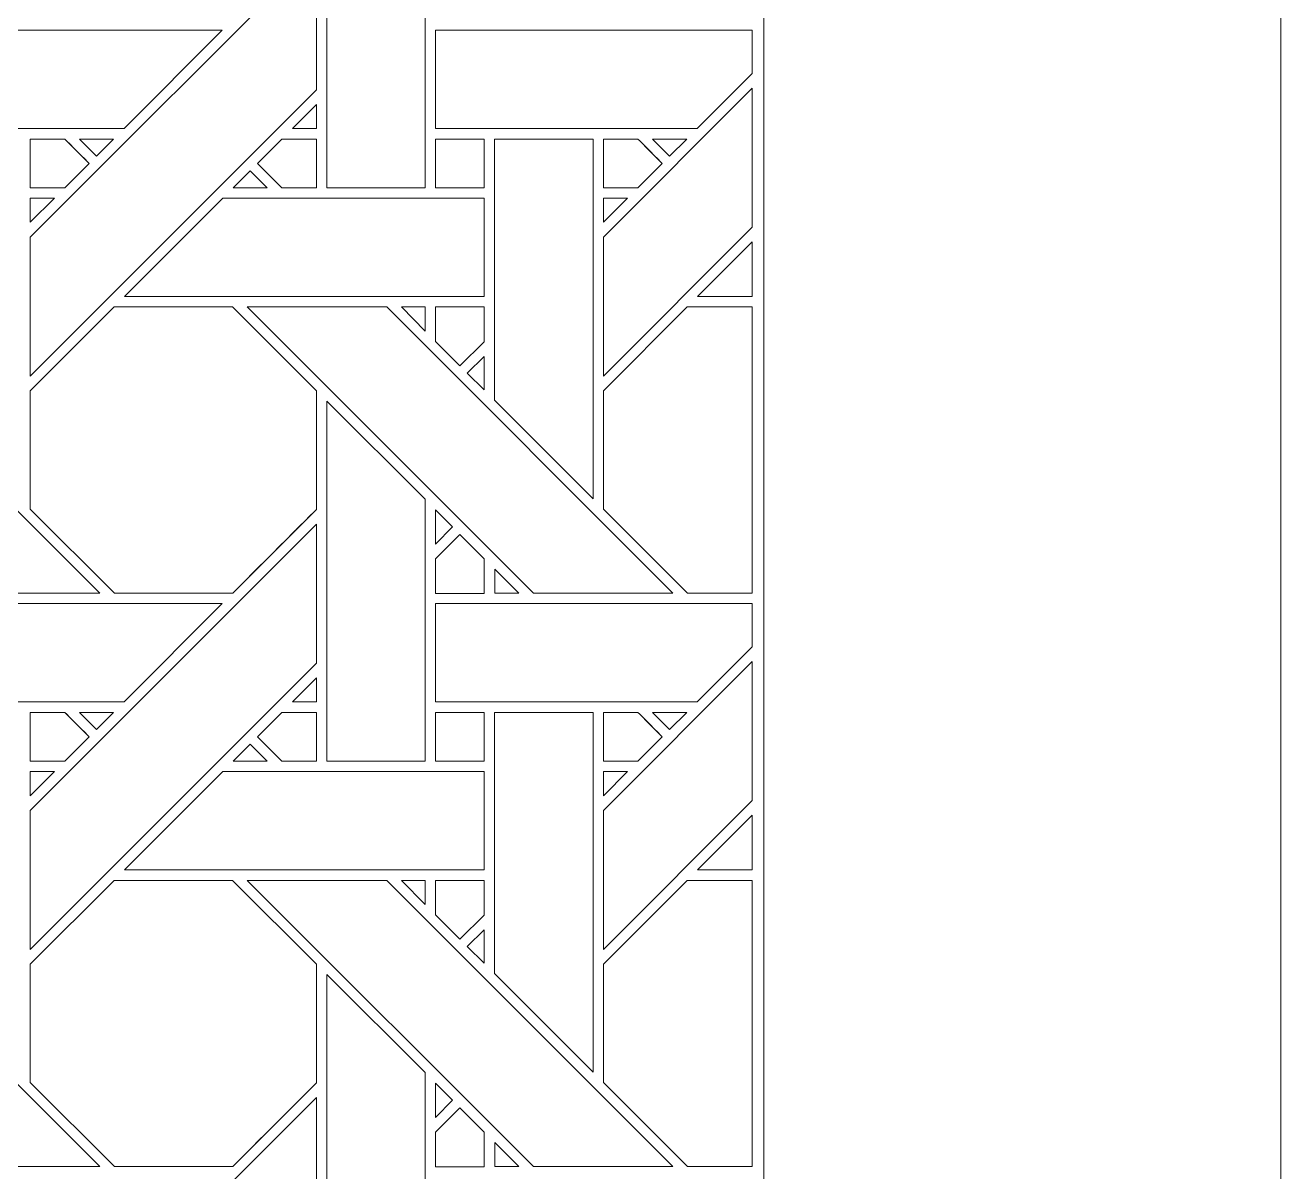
# Model space of a CAD drawing. Header units: inches. Extents: x 4.4 to 20.4, y 1.1 to 17.1.
# Drawn here: x 18.304 to 20.383, y 4.58 to 6.477 of the extents above; entities that cross this region are included whole.
import ezdxf

# ---------------------------------------------------------------- set-up
doc = ezdxf.new("R2010")
doc.units = ezdxf.units.IN
doc.header["$MEASUREMENT"] = 0
doc.layers.add('Design', color=7, linetype='Continuous', lineweight=0)

msp = doc.modelspace()

# ---------------------------------------------------------------- linework, layer by layer
at = {"layer": 'Design'}
for points, knots in [([(4.3829, 17.0948), (4.3829, 17.0948), (4.3829, 1.0948), (4.3829, 1.0948), (4.3829, 1.0948), (20.3829, 1.0948), (20.3829, 1.0948), (20.3829, 1.0948), (20.3829, 17.0948), (20.3829, 17.0948), (20.3829, 17.0948), (4.3829, 17.0948), (4.3829, 17.0948)], [0, 0, 0, 0, 1, 1, 1, 2, 2, 2, 3, 3, 3, 4, 4, 4, 4]), ([(19.3728, 16.2388), (19.3728, 16.2388), (5.2388, 16.2388), (5.2388, 16.2388), (5.2388, 16.2388), (5.2388, 1.9507), (5.2388, 1.9507), (5.2388, 1.9507), (19.5269, 1.9507), (19.5269, 1.9507), (19.5269, 1.9507), (19.5269, 16.2388), (19.5269, 16.2388), (19.5269, 16.2388), (19.3728, 16.2388), (19.3728, 16.2388)], [0, 0, 0, 0, 1, 1, 1, 2, 2, 2, 3, 3, 3, 4, 4, 4, 5, 5, 5, 5]), ([(18.8036, 6.2082), (18.8036, 6.2082), (18.8036, 6.8041), (18.8036, 6.8041), (18.8036, 6.8041), (18.9663, 6.6419), (18.9663, 6.6419), (18.9663, 6.6419), (18.9663, 6.2082), (18.9663, 6.2082), (18.9663, 6.2082), (18.8036, 6.2082), (18.8036, 6.2082)], [0, 0, 0, 0, 1, 1, 1, 2, 2, 2, 3, 3, 3, 4, 4, 4, 4]), ([(18.7864, 6.3705), (18.7864, 6.3705), (18.3128, 5.8968), (18.3128, 5.8968), (18.3128, 5.8968), (18.3128, 6.1269), (18.3128, 6.1269), (18.3128, 6.1269), (18.7864, 6.6005), (18.7864, 6.6005), (18.7864, 6.6005), (18.7864, 6.3705), (18.7864, 6.3705)], [0, 0, 0, 0, 1, 1, 1, 2, 2, 2, 3, 3, 3, 4, 4, 4, 4]), ([(18.4679, 6.3063), (18.4679, 6.3063), (18.0349, 6.3063), (18.0349, 6.3063), (18.0349, 6.3063), (18.0349, 6.469), (18.0349, 6.469), (18.0349, 6.469), (18.6306, 6.469), (18.6306, 6.469), (18.6306, 6.469), (18.4679, 6.3063), (18.4679, 6.3063)], [0, 0, 0, 0, 1, 1, 1, 2, 2, 2, 3, 3, 3, 4, 4, 4, 4]), ([(19.5079, 6.3975), (19.5079, 6.3975), (19.4166, 6.3063), (19.4166, 6.3063), (19.4166, 6.3063), (18.9836, 6.3063), (18.9836, 6.3063), (18.9836, 6.3063), (18.9836, 6.469), (18.9836, 6.469), (18.9836, 6.469), (19.5079, 6.469), (19.5079, 6.469), (19.5079, 6.469), (19.5079, 6.3975), (19.5079, 6.3975)], [0, 0, 0, 0, 1, 1, 1, 2, 2, 2, 3, 3, 3, 4, 4, 4, 5, 5, 5, 5]), ([(19.2615, 5.8968), (19.2615, 5.8968), (19.2615, 6.1269), (19.2615, 6.1269), (19.2615, 6.1269), (19.5079, 6.3732), (19.5079, 6.3732), (19.5079, 6.3732), (19.5079, 6.1432), (19.5079, 6.1432), (19.5079, 6.1432), (19.2615, 5.8968), (19.2615, 5.8968)], [0, 0, 0, 0, 1, 1, 1, 2, 2, 2, 3, 3, 3, 4, 4, 4, 4]), ([(18.7864, 6.3461), (18.7864, 6.3461), (18.7864, 6.3063), (18.7864, 6.3063), (18.7864, 6.3063), (18.7467, 6.3063), (18.7467, 6.3063), (18.7467, 6.3063), (18.7864, 6.3461), (18.7864, 6.3461)], [0, 0, 0, 0, 1, 1, 1, 2, 2, 2, 3, 3, 3, 3]), ([(18.3699, 6.289), (18.375, 6.2839), (18.4058, 6.2531), (18.4102, 6.2486), (18.4102, 6.2486), (18.3698, 6.2082), (18.3698, 6.2082), (18.3698, 6.2082), (18.3128, 6.2082), (18.3128, 6.2082), (18.3128, 6.2082), (18.3128, 6.289), (18.3128, 6.289), (18.3128, 6.289), (18.3699, 6.289), (18.3699, 6.289)], [0, 0, 0, 0, 1, 1, 1, 2, 2, 2, 3, 3, 3, 4, 4, 4, 5, 5, 5, 5]), ([(18.4102, 6.2486), (18.4102, 6.2486), (18.3698, 6.2082), (18.3698, 6.2082), (18.3698, 6.2082), (18.3128, 6.2082), (18.3128, 6.2082), (18.3128, 6.2082), (18.3128, 6.289), (18.3128, 6.289), (18.3128, 6.289), (18.3699, 6.289), (18.3699, 6.289), (18.3754, 6.2834), (18.4102, 6.2486), (18.4102, 6.2486)], [0, 0, 0, 0, 1, 1, 1, 2, 2, 2, 3, 3, 3, 4, 4, 4, 5, 5, 5, 5]), ([(18.3942, 6.289), (18.3942, 6.289), (18.4507, 6.289), (18.4507, 6.289), (18.4507, 6.289), (18.4224, 6.2608), (18.4224, 6.2608), (18.4224, 6.2608), (18.3942, 6.289), (18.3942, 6.289)], [0, 0, 0, 0, 1, 1, 1, 2, 2, 2, 3, 3, 3, 3]), ([(18.7294, 6.2082), (18.7294, 6.2082), (18.689, 6.2486), (18.689, 6.2486), (18.689, 6.2486), (18.7294, 6.289), (18.7294, 6.289), (18.7294, 6.289), (18.7865, 6.289), (18.7865, 6.289), (18.7865, 6.289), (18.7865, 6.2082), (18.7865, 6.2082), (18.7865, 6.2082), (18.7294, 6.2082), (18.7294, 6.2082)], [0, 0, 0, 0, 1, 1, 1, 2, 2, 2, 3, 3, 3, 4, 4, 4, 5, 5, 5, 5]), ([(18.7865, 6.2082), (18.7865, 6.2082), (18.7294, 6.2082), (18.7294, 6.2082), (18.7294, 6.2082), (18.689, 6.2486), (18.689, 6.2486), (18.689, 6.2486), (18.7294, 6.289), (18.7294, 6.289), (18.7294, 6.289), (18.7865, 6.289), (18.7865, 6.289), (18.7865, 6.289), (18.7865, 6.2082), (18.7865, 6.2082)], [0, 0, 0, 0, 1, 1, 1, 2, 2, 2, 3, 3, 3, 4, 4, 4, 5, 5, 5, 5]), ([(18.9837, 6.289), (18.9837, 6.289), (19.0639, 6.289), (19.0639, 6.289), (19.0639, 6.289), (19.0639, 6.2082), (19.0639, 6.2082), (19.0639, 6.2082), (18.9837, 6.2082), (18.9837, 6.2082), (18.9837, 6.2082), (18.9837, 6.289), (18.9837, 6.289)], [0, 0, 0, 0, 1, 1, 1, 2, 2, 2, 3, 3, 3, 4, 4, 4, 4]), ([(18.9837, 6.2082), (18.9837, 6.2082), (18.9837, 6.289), (18.9837, 6.289), (18.9837, 6.289), (19.0639, 6.289), (19.0639, 6.289), (19.0639, 6.289), (19.0639, 6.2082), (19.0639, 6.2082), (19.0639, 6.2082), (18.9837, 6.2082), (18.9837, 6.2082)], [0, 0, 0, 0, 1, 1, 1, 2, 2, 2, 3, 3, 3, 4, 4, 4, 4]), ([(19.2443, 5.6939), (19.2443, 5.6939), (19.0814, 5.8568), (19.0814, 5.8568), (19.0814, 5.8568), (19.0814, 6.289), (19.0814, 6.289), (19.0814, 6.289), (19.2443, 6.289), (19.2443, 6.289), (19.2443, 6.289), (19.2443, 5.6939), (19.2443, 5.6939)], [0, 0, 0, 0, 1, 1, 1, 2, 2, 2, 3, 3, 3, 4, 4, 4, 4]), ([(19.3186, 6.289), (19.3237, 6.2839), (19.3545, 6.2531), (19.3589, 6.2486), (19.3589, 6.2486), (19.3185, 6.2082), (19.3185, 6.2082), (19.3185, 6.2082), (19.2615, 6.2082), (19.2615, 6.2082), (19.2615, 6.2082), (19.2615, 6.289), (19.2615, 6.289), (19.2615, 6.289), (19.3186, 6.289), (19.3186, 6.289)], [0, 0, 0, 0, 1, 1, 1, 2, 2, 2, 3, 3, 3, 4, 4, 4, 5, 5, 5, 5]), ([(19.2615, 6.2082), (19.2615, 6.2082), (19.2615, 6.289), (19.2615, 6.289), (19.2615, 6.289), (19.3186, 6.289), (19.3186, 6.289), (19.3239, 6.2837), (19.3547, 6.2528), (19.3589, 6.2486), (19.3589, 6.2486), (19.3185, 6.2082), (19.3185, 6.2082), (19.3185, 6.2082), (19.2615, 6.2082), (19.2615, 6.2082)], [0, 0, 0, 0, 1, 1, 1, 2, 2, 2, 3, 3, 3, 4, 4, 4, 5, 5, 5, 5]), ([(19.3429, 6.289), (19.3429, 6.289), (19.3994, 6.289), (19.3994, 6.289), (19.3994, 6.289), (19.3711, 6.2608), (19.3711, 6.2608), (19.3711, 6.2608), (19.3429, 6.289), (19.3429, 6.289)], [0, 0, 0, 0, 1, 1, 1, 2, 2, 2, 3, 3, 3, 3]), ([(18.6768, 6.2365), (18.6768, 6.2365), (18.7051, 6.2082), (18.7051, 6.2082), (18.7051, 6.2082), (18.6486, 6.2082), (18.6486, 6.2082), (18.6486, 6.2082), (18.6768, 6.2365), (18.6768, 6.2365)], [0, 0, 0, 0, 1, 1, 1, 2, 2, 2, 3, 3, 3, 3]), ([(18.3526, 6.1911), (18.3526, 6.1911), (18.3128, 6.1513), (18.3128, 6.1513), (18.3128, 6.1513), (18.3128, 6.1911), (18.3128, 6.1911), (18.3128, 6.1911), (18.3526, 6.1911), (18.3526, 6.1911)], [0, 0, 0, 0, 1, 1, 1, 2, 2, 2, 3, 3, 3, 3]), ([(19.0639, 6.1911), (19.0639, 6.1911), (19.0639, 6.0283), (19.0639, 6.0283), (19.0639, 6.0283), (18.4686, 6.0283), (18.4686, 6.0283), (18.4686, 6.0283), (18.6314, 6.1911), (18.6314, 6.1911), (18.6314, 6.1911), (19.0639, 6.1911), (19.0639, 6.1911)], [0, 0, 0, 0, 1, 1, 1, 2, 2, 2, 3, 3, 3, 4, 4, 4, 4]), ([(19.3013, 6.1911), (19.3013, 6.1911), (19.2615, 6.1513), (19.2615, 6.1513), (19.2615, 6.1513), (19.2615, 6.1911), (19.2615, 6.1911), (19.2615, 6.1911), (19.3013, 6.1911), (19.3013, 6.1911)], [0, 0, 0, 0, 1, 1, 1, 2, 2, 2, 3, 3, 3, 3]), ([(19.4173, 6.0283), (19.4173, 6.0283), (19.5079, 6.1188), (19.5079, 6.1188), (19.5079, 6.1188), (19.5079, 6.0283), (19.5079, 6.0283), (19.5079, 6.0283), (19.4173, 6.0283), (19.4173, 6.0283)], [0, 0, 0, 0, 1, 1, 1, 2, 2, 2, 3, 3, 3, 3]), ([(18.1967, 5.5375), (18.1967, 5.5375), (17.7232, 6.0112), (17.7232, 6.0112), (17.7232, 6.0112), (17.9541, 6.0112), (17.9541, 6.0112), (17.9541, 6.0112), (18.4278, 5.5375), (18.4278, 5.5375), (18.4278, 5.5375), (18.1967, 5.5375), (18.1967, 5.5375)], [0, 0, 0, 0, 1, 1, 1, 2, 2, 2, 3, 3, 3, 4, 4, 4, 4]), ([(18.4515, 6.0111), (18.4515, 6.0111), (18.6477, 6.0111), (18.6477, 6.0111), (18.6477, 6.0111), (18.7865, 5.8724), (18.7865, 5.8724), (18.7865, 5.8724), (18.7865, 5.6762), (18.7865, 5.6762), (18.7687, 5.6582), (18.6567, 5.5465), (18.6478, 5.5375), (18.6478, 5.5375), (18.452, 5.5375), (18.452, 5.5375), (18.452, 5.5375), (18.3128, 5.6767), (18.3128, 5.6767), (18.3128, 5.6767), (18.3128, 5.8724), (18.3128, 5.8724), (18.3128, 5.8724), (18.4515, 6.0111), (18.4515, 6.0111)], [0, 0, 0, 0, 1, 1, 1, 2, 2, 2, 3, 3, 3, 4, 4, 4, 5, 5, 5, 6, 6, 6, 7, 7, 7, 8, 8, 8, 8]), ([(18.7865, 5.6762), (18.7684, 5.658), (18.6565, 5.5463), (18.6478, 5.5375), (18.6478, 5.5375), (18.452, 5.5375), (18.452, 5.5375), (18.452, 5.5375), (18.3128, 5.6767), (18.3128, 5.6767), (18.3128, 5.6767), (18.3128, 5.8724), (18.3128, 5.8724), (18.3128, 5.8724), (18.4515, 6.0111), (18.4515, 6.0111), (18.4515, 6.0111), (18.6477, 6.0111), (18.6477, 6.0111), (18.6477, 6.0111), (18.7865, 5.8724), (18.7865, 5.8724), (18.7865, 5.8724), (18.7865, 5.6762), (18.7865, 5.6762)], [0, 0, 0, 0, 1, 1, 1, 2, 2, 2, 3, 3, 3, 4, 4, 4, 5, 5, 5, 6, 6, 6, 7, 7, 7, 8, 8, 8, 8]), ([(19.1455, 5.5375), (19.1455, 5.5375), (18.6719, 6.0112), (18.6719, 6.0112), (18.6719, 6.0112), (18.9029, 6.0112), (18.9029, 6.0112), (18.9029, 6.0112), (19.3765, 5.5375), (19.3765, 5.5375), (19.3765, 5.5375), (19.1455, 5.5375), (19.1455, 5.5375)], [0, 0, 0, 0, 1, 1, 1, 2, 2, 2, 3, 3, 3, 4, 4, 4, 4]), ([(18.9664, 6.0111), (18.9664, 6.0111), (18.9664, 5.9713), (18.9664, 5.9713), (18.9664, 5.9713), (18.927, 6.0111), (18.927, 6.0111), (18.927, 6.0111), (18.9664, 6.0111), (18.9664, 6.0111)], [0, 0, 0, 0, 1, 1, 1, 2, 2, 2, 3, 3, 3, 3]), ([(19.0639, 6.0111), (19.0639, 6.0111), (19.0639, 5.9535), (19.0639, 5.9535), (19.0639, 5.9535), (19.024, 5.9136), (19.024, 5.9136), (19.024, 5.9136), (18.9837, 5.9539), (18.9837, 5.9539), (18.9837, 5.9539), (18.9837, 6.0111), (18.9837, 6.0111), (18.9837, 6.0111), (19.0639, 6.0111), (19.0639, 6.0111)], [0, 0, 0, 0, 1, 1, 1, 2, 2, 2, 3, 3, 3, 4, 4, 4, 5, 5, 5, 5]), ([(19.024, 5.9136), (19.024, 5.9136), (18.9837, 5.9539), (18.9837, 5.9539), (18.9837, 5.9539), (18.9837, 6.0111), (18.9837, 6.0111), (18.9837, 6.0111), (19.0639, 6.0111), (19.0639, 6.0111), (19.0639, 6.0111), (19.0639, 5.9535), (19.0639, 5.9535), (19.0639, 5.9535), (19.024, 5.9136), (19.024, 5.9136)], [0, 0, 0, 0, 1, 1, 1, 2, 2, 2, 3, 3, 3, 4, 4, 4, 5, 5, 5, 5]), ([(19.4002, 6.0111), (19.4002, 6.0111), (19.5079, 6.0111), (19.5079, 6.0111), (19.5079, 6.0111), (19.5079, 5.5375), (19.5079, 5.5375), (19.5079, 5.5375), (19.4008, 5.5375), (19.4008, 5.5375), (19.4008, 5.5375), (19.2615, 5.6767), (19.2615, 5.6767), (19.2615, 5.6767), (19.2615, 5.8724), (19.2615, 5.8724), (19.2615, 5.8724), (19.4002, 6.0111), (19.4002, 6.0111)], [0, 0, 0, 0, 1, 1, 1, 2, 2, 2, 3, 3, 3, 4, 4, 4, 5, 5, 5, 6, 6, 6, 6]), ([(19.4008, 5.5375), (19.4008, 5.5375), (19.2615, 5.6767), (19.2615, 5.6767), (19.2615, 5.6767), (19.2615, 5.8724), (19.2615, 5.8724), (19.2615, 5.8724), (19.4002, 6.0111), (19.4002, 6.0111), (19.4002, 6.0111), (19.5079, 6.0111), (19.5079, 6.0111), (19.5079, 6.0111), (19.5079, 5.5375), (19.5079, 5.5375), (19.5079, 5.5375), (19.4008, 5.5375), (19.4008, 5.5375)], [0, 0, 0, 0, 1, 1, 1, 2, 2, 2, 3, 3, 3, 4, 4, 4, 5, 5, 5, 6, 6, 6, 6]), ([(19.0639, 5.9293), (19.0639, 5.9293), (19.0639, 5.8741), (19.0639, 5.8741), (19.0639, 5.8741), (19.0361, 5.9015), (19.0361, 5.9015), (19.0361, 5.9015), (19.0639, 5.9293), (19.0639, 5.9293)], [0, 0, 0, 0, 1, 1, 1, 2, 2, 2, 3, 3, 3, 3]), ([(18.8036, 5.2595), (18.8036, 5.2595), (18.8036, 5.8553), (18.8036, 5.8553), (18.8036, 5.8553), (18.9663, 5.6932), (18.9663, 5.6932), (18.9663, 5.6932), (18.9663, 5.2595), (18.9663, 5.2595), (18.9663, 5.2595), (18.8036, 5.2595), (18.8036, 5.2595)], [0, 0, 0, 0, 1, 1, 1, 2, 2, 2, 3, 3, 3, 4, 4, 4, 4]), ([(18.9836, 5.6189), (18.9836, 5.6189), (18.9836, 5.6757), (18.9836, 5.6757), (18.9836, 5.6757), (19.0118, 5.6471), (19.0118, 5.6471), (19.0118, 5.6471), (18.9836, 5.6189), (18.9836, 5.6189)], [0, 0, 0, 0, 1, 1, 1, 2, 2, 2, 3, 3, 3, 3]), ([(18.7864, 5.4217), (18.7864, 5.4217), (18.3128, 4.9481), (18.3128, 4.9481), (18.3128, 4.9481), (18.3128, 5.1782), (18.3128, 5.1782), (18.3128, 5.1782), (18.7864, 5.6518), (18.7864, 5.6518), (18.7864, 5.6518), (18.7864, 5.4217), (18.7864, 5.4217)], [0, 0, 0, 0, 1, 1, 1, 2, 2, 2, 3, 3, 3, 4, 4, 4, 4]), ([(18.9837, 5.5372), (18.9837, 5.5372), (18.9837, 5.5945), (18.9837, 5.5945), (18.9837, 5.5945), (19.024, 5.6349), (19.024, 5.6349), (19.024, 5.6349), (19.0643, 5.5945), (19.0643, 5.5945), (19.0643, 5.5945), (19.0643, 5.5372), (19.0643, 5.5372), (19.0643, 5.5372), (18.9837, 5.5372), (18.9837, 5.5372)], [0, 0, 0, 0, 1, 1, 1, 2, 2, 2, 3, 3, 3, 4, 4, 4, 5, 5, 5, 5]), ([(19.024, 5.6349), (19.024, 5.6349), (19.0643, 5.5945), (19.0643, 5.5945), (19.0643, 5.5945), (19.0643, 5.5372), (19.0643, 5.5372), (19.0643, 5.5372), (18.9837, 5.5372), (18.9837, 5.5372), (18.9837, 5.5372), (18.9837, 5.5945), (18.9837, 5.5945), (18.9837, 5.5945), (19.024, 5.6349), (19.024, 5.6349)], [0, 0, 0, 0, 1, 1, 1, 2, 2, 2, 3, 3, 3, 4, 4, 4, 5, 5, 5, 5]), ([(19.0815, 5.5375), (19.0815, 5.5375), (19.0815, 5.5773), (19.0815, 5.5773), (19.0815, 5.5773), (19.1212, 5.5375), (19.1212, 5.5375), (19.1212, 5.5375), (19.0815, 5.5375), (19.0815, 5.5375)], [0, 0, 0, 0, 1, 1, 1, 2, 2, 2, 3, 3, 3, 3]), ([(18.4679, 5.3576), (18.4679, 5.3576), (18.0349, 5.3576), (18.0349, 5.3576), (18.0349, 5.3576), (18.0349, 5.5203), (18.0349, 5.5203), (18.0349, 5.5203), (18.6306, 5.5203), (18.6306, 5.5203), (18.6306, 5.5203), (18.4679, 5.3576), (18.4679, 5.3576)], [0, 0, 0, 0, 1, 1, 1, 2, 2, 2, 3, 3, 3, 4, 4, 4, 4]), ([(19.5079, 5.4488), (19.5079, 5.4488), (19.4166, 5.3576), (19.4166, 5.3576), (19.4166, 5.3576), (18.9836, 5.3576), (18.9836, 5.3576), (18.9836, 5.3576), (18.9836, 5.5203), (18.9836, 5.5203), (18.9836, 5.5203), (19.5079, 5.5203), (19.5079, 5.5203), (19.5079, 5.5203), (19.5079, 5.4488), (19.5079, 5.4488)], [0, 0, 0, 0, 1, 1, 1, 2, 2, 2, 3, 3, 3, 4, 4, 4, 5, 5, 5, 5]), ([(19.2615, 4.9481), (19.2615, 4.9481), (19.2615, 5.1782), (19.2615, 5.1782), (19.2615, 5.1782), (19.5079, 5.4245), (19.5079, 5.4245), (19.5079, 5.4245), (19.5079, 5.1944), (19.5079, 5.1944), (19.5079, 5.1944), (19.2615, 4.9481), (19.2615, 4.9481)], [0, 0, 0, 0, 1, 1, 1, 2, 2, 2, 3, 3, 3, 4, 4, 4, 4]), ([(18.7864, 5.3973), (18.7864, 5.3973), (18.7864, 5.3576), (18.7864, 5.3576), (18.7864, 5.3576), (18.7467, 5.3576), (18.7467, 5.3576), (18.7467, 5.3576), (18.7864, 5.3973), (18.7864, 5.3973)], [0, 0, 0, 0, 1, 1, 1, 2, 2, 2, 3, 3, 3, 3]), ([(18.3699, 5.3403), (18.375, 5.3351), (18.4058, 5.3043), (18.4102, 5.2999), (18.4102, 5.2999), (18.3698, 5.2595), (18.3698, 5.2595), (18.3698, 5.2595), (18.3128, 5.2595), (18.3128, 5.2595), (18.3128, 5.2595), (18.3128, 5.3403), (18.3128, 5.3403), (18.3128, 5.3403), (18.3699, 5.3403), (18.3699, 5.3403)], [0, 0, 0, 0, 1, 1, 1, 2, 2, 2, 3, 3, 3, 4, 4, 4, 5, 5, 5, 5]), ([(18.4102, 5.2999), (18.4102, 5.2999), (18.3698, 5.2595), (18.3698, 5.2595), (18.3698, 5.2595), (18.3128, 5.2595), (18.3128, 5.2595), (18.3128, 5.2595), (18.3128, 5.3403), (18.3128, 5.3403), (18.3128, 5.3403), (18.3699, 5.3403), (18.3699, 5.3403), (18.3752, 5.335), (18.406, 5.3041), (18.4102, 5.2999)], [0, 0, 0, 0, 1, 1, 1, 2, 2, 2, 3, 3, 3, 4, 4, 4, 5, 5, 5, 5]), ([(18.3942, 5.3403), (18.3942, 5.3403), (18.4506, 5.3403), (18.4506, 5.3403), (18.4506, 5.3403), (18.4224, 5.3121), (18.4224, 5.3121), (18.4224, 5.3121), (18.3942, 5.3403), (18.3942, 5.3403)], [0, 0, 0, 0, 1, 1, 1, 2, 2, 2, 3, 3, 3, 3]), ([(18.7294, 5.2595), (18.7294, 5.2595), (18.689, 5.2998), (18.689, 5.2998), (18.689, 5.2998), (18.7294, 5.3403), (18.7294, 5.3403), (18.7294, 5.3403), (18.7865, 5.3403), (18.7865, 5.3403), (18.7865, 5.3403), (18.7865, 5.2595), (18.7865, 5.2595), (18.7865, 5.2595), (18.7294, 5.2595), (18.7294, 5.2595)], [0, 0, 0, 0, 1, 1, 1, 2, 2, 2, 3, 3, 3, 4, 4, 4, 5, 5, 5, 5]), ([(18.7865, 5.2595), (18.7865, 5.2595), (18.7294, 5.2595), (18.7294, 5.2595), (18.7294, 5.2595), (18.689, 5.2998), (18.689, 5.2998), (18.689, 5.2998), (18.7294, 5.3403), (18.7294, 5.3403), (18.7294, 5.3403), (18.7865, 5.3403), (18.7865, 5.3403), (18.7865, 5.3403), (18.7865, 5.2595), (18.7865, 5.2595)], [0, 0, 0, 0, 1, 1, 1, 2, 2, 2, 3, 3, 3, 4, 4, 4, 5, 5, 5, 5]), ([(18.9837, 5.3403), (18.9837, 5.3403), (19.0639, 5.3403), (19.0639, 5.3403), (19.0639, 5.3403), (19.0639, 5.2595), (19.0639, 5.2595), (19.0639, 5.2595), (18.9837, 5.2595), (18.9837, 5.2595), (18.9837, 5.2595), (18.9837, 5.3403), (18.9837, 5.3403)], [0, 0, 0, 0, 1, 1, 1, 2, 2, 2, 3, 3, 3, 4, 4, 4, 4]), ([(18.9837, 5.2595), (18.9837, 5.2595), (18.9837, 5.3403), (18.9837, 5.3403), (18.9837, 5.3403), (19.0639, 5.3403), (19.0639, 5.3403), (19.0639, 5.3403), (19.0639, 5.2595), (19.0639, 5.2595), (19.0639, 5.2595), (18.9837, 5.2595), (18.9837, 5.2595)], [0, 0, 0, 0, 1, 1, 1, 2, 2, 2, 3, 3, 3, 4, 4, 4, 4]), ([(19.2443, 4.7452), (19.2443, 4.7452), (19.0814, 4.9081), (19.0814, 4.9081), (19.0814, 4.9081), (19.0814, 5.3403), (19.0814, 5.3403), (19.0814, 5.3403), (19.2443, 5.3403), (19.2443, 5.3403), (19.2443, 5.3403), (19.2443, 4.7452), (19.2443, 4.7452)], [0, 0, 0, 0, 1, 1, 1, 2, 2, 2, 3, 3, 3, 4, 4, 4, 4]), ([(19.3186, 5.3403), (19.3237, 5.3351), (19.3545, 5.3043), (19.3589, 5.2999), (19.3589, 5.2999), (19.3185, 5.2595), (19.3185, 5.2595), (19.3185, 5.2595), (19.2615, 5.2595), (19.2615, 5.2595), (19.2615, 5.2595), (19.2615, 5.3403), (19.2615, 5.3403), (19.2615, 5.3403), (19.3186, 5.3403), (19.3186, 5.3403)], [0, 0, 0, 0, 1, 1, 1, 2, 2, 2, 3, 3, 3, 4, 4, 4, 5, 5, 5, 5]), ([(19.2615, 5.2595), (19.2615, 5.2595), (19.2615, 5.3403), (19.2615, 5.3403), (19.2615, 5.3403), (19.3186, 5.3403), (19.3186, 5.3403), (19.3239, 5.335), (19.3547, 5.3041), (19.3589, 5.2999), (19.3589, 5.2999), (19.3185, 5.2595), (19.3185, 5.2595), (19.3185, 5.2595), (19.2615, 5.2595), (19.2615, 5.2595)], [0, 0, 0, 0, 1, 1, 1, 2, 2, 2, 3, 3, 3, 4, 4, 4, 5, 5, 5, 5]), ([(19.3429, 5.3403), (19.3429, 5.3403), (19.3994, 5.3403), (19.3994, 5.3403), (19.3994, 5.3403), (19.3711, 5.3121), (19.3711, 5.3121), (19.3711, 5.3121), (19.3429, 5.3403), (19.3429, 5.3403)], [0, 0, 0, 0, 1, 1, 1, 2, 2, 2, 3, 3, 3, 3]), ([(18.6768, 5.2878), (18.6768, 5.2878), (18.7051, 5.2595), (18.7051, 5.2595), (18.7051, 5.2595), (18.6486, 5.2595), (18.6486, 5.2595), (18.6486, 5.2595), (18.6768, 5.2878), (18.6768, 5.2878)], [0, 0, 0, 0, 1, 1, 1, 2, 2, 2, 3, 3, 3, 3]), ([(18.3526, 5.2424), (18.3526, 5.2424), (18.3128, 5.2025), (18.3128, 5.2025), (18.3128, 5.2025), (18.3128, 5.2424), (18.3128, 5.2424), (18.3128, 5.2424), (18.3526, 5.2424), (18.3526, 5.2424)], [0, 0, 0, 0, 1, 1, 1, 2, 2, 2, 3, 3, 3, 3]), ([(19.0639, 5.2424), (19.0639, 5.2424), (19.0639, 5.0796), (19.0639, 5.0796), (19.0639, 5.0796), (18.4686, 5.0796), (18.4686, 5.0796), (18.4686, 5.0796), (18.6314, 5.2424), (18.6314, 5.2424), (18.6314, 5.2424), (19.0639, 5.2424), (19.0639, 5.2424)], [0, 0, 0, 0, 1, 1, 1, 2, 2, 2, 3, 3, 3, 4, 4, 4, 4]), ([(19.3013, 5.2424), (19.3013, 5.2424), (19.2615, 5.2025), (19.2615, 5.2025), (19.2615, 5.2025), (19.2615, 5.2424), (19.2615, 5.2424), (19.2615, 5.2424), (19.3013, 5.2424), (19.3013, 5.2424)], [0, 0, 0, 0, 1, 1, 1, 2, 2, 2, 3, 3, 3, 3]), ([(19.4173, 5.0796), (19.4173, 5.0796), (19.5079, 5.1701), (19.5079, 5.1701), (19.5079, 5.1701), (19.5079, 5.0796), (19.5079, 5.0796), (19.5079, 5.0796), (19.4173, 5.0796), (19.4173, 5.0796)], [0, 0, 0, 0, 1, 1, 1, 2, 2, 2, 3, 3, 3, 3]), ([(18.1968, 4.5888), (18.1968, 4.5888), (17.7232, 5.0624), (17.7232, 5.0624), (17.7232, 5.0624), (17.9541, 5.0624), (17.9541, 5.0624), (17.9541, 5.0624), (18.4278, 4.5888), (18.4278, 4.5888), (18.4278, 4.5888), (18.1968, 4.5888), (18.1968, 4.5888)], [0, 0, 0, 0, 1, 1, 1, 2, 2, 2, 3, 3, 3, 4, 4, 4, 4]), ([(18.4515, 5.0624), (18.4515, 5.0624), (18.6477, 5.0624), (18.6477, 5.0624), (18.6477, 5.0624), (18.7865, 4.9237), (18.7865, 4.9237), (18.7865, 4.9237), (18.7865, 4.7274), (18.7865, 4.7274), (18.7687, 4.7095), (18.6567, 4.5978), (18.6478, 4.5888), (18.6478, 4.5888), (18.452, 4.5888), (18.452, 4.5888), (18.452, 4.5888), (18.3128, 4.728), (18.3128, 4.728), (18.3128, 4.728), (18.3128, 4.9237), (18.3128, 4.9237), (18.3128, 4.9237), (18.4515, 5.0624), (18.4515, 5.0624)], [0, 0, 0, 0, 1, 1, 1, 2, 2, 2, 3, 3, 3, 4, 4, 4, 5, 5, 5, 6, 6, 6, 7, 7, 7, 8, 8, 8, 8]), ([(18.7865, 4.7274), (18.7684, 4.7092), (18.6565, 4.5975), (18.6478, 4.5888), (18.6478, 4.5888), (18.452, 4.5888), (18.452, 4.5888), (18.452, 4.5888), (18.3128, 4.728), (18.3128, 4.728), (18.3128, 4.728), (18.3128, 4.9237), (18.3128, 4.9237), (18.3128, 4.9237), (18.4515, 5.0624), (18.4515, 5.0624), (18.4515, 5.0624), (18.6477, 5.0624), (18.6477, 5.0624), (18.6477, 5.0624), (18.7865, 4.9237), (18.7865, 4.9237), (18.7865, 4.9237), (18.7865, 4.7274), (18.7865, 4.7274)], [0, 0, 0, 0, 1, 1, 1, 2, 2, 2, 3, 3, 3, 4, 4, 4, 5, 5, 5, 6, 6, 6, 7, 7, 7, 8, 8, 8, 8]), ([(19.1455, 4.5888), (19.1455, 4.5888), (18.6719, 5.0624), (18.6719, 5.0624), (18.6719, 5.0624), (18.9029, 5.0624), (18.9029, 5.0624), (18.9029, 5.0624), (19.3765, 4.5888), (19.3765, 4.5888), (19.3765, 4.5888), (19.1455, 4.5888), (19.1455, 4.5888)], [0, 0, 0, 0, 1, 1, 1, 2, 2, 2, 3, 3, 3, 4, 4, 4, 4]), ([(18.9664, 5.0624), (18.9664, 5.0624), (18.9664, 5.0226), (18.9664, 5.0226), (18.9664, 5.0226), (18.927, 5.0624), (18.927, 5.0624), (18.927, 5.0624), (18.9664, 5.0624), (18.9664, 5.0624)], [0, 0, 0, 0, 1, 1, 1, 2, 2, 2, 3, 3, 3, 3]), ([(19.0639, 5.0624), (19.0639, 5.0624), (19.0639, 5.0048), (19.0639, 5.0048), (19.0639, 5.0048), (19.024, 4.9648), (19.024, 4.9648), (19.024, 4.9648), (18.9837, 5.0052), (18.9837, 5.0052), (18.9837, 5.0052), (18.9837, 5.0624), (18.9837, 5.0624), (18.9837, 5.0624), (19.0639, 5.0624), (19.0639, 5.0624)], [0, 0, 0, 0, 1, 1, 1, 2, 2, 2, 3, 3, 3, 4, 4, 4, 5, 5, 5, 5]), ([(19.024, 4.9648), (19.024, 4.9648), (18.9837, 5.0052), (18.9837, 5.0052), (18.9837, 5.0052), (18.9837, 5.0624), (18.9837, 5.0624), (18.9837, 5.0624), (19.0639, 5.0624), (19.0639, 5.0624), (19.0639, 5.0624), (19.0639, 5.0048), (19.0639, 5.0048), (19.0639, 5.0048), (19.024, 4.9648), (19.024, 4.9648)], [0, 0, 0, 0, 1, 1, 1, 2, 2, 2, 3, 3, 3, 4, 4, 4, 5, 5, 5, 5]), ([(19.4002, 5.0624), (19.4002, 5.0624), (19.5079, 5.0624), (19.5079, 5.0624), (19.5079, 5.0624), (19.5079, 4.5888), (19.5079, 4.5888), (19.5079, 4.5888), (19.4008, 4.5888), (19.4008, 4.5888), (19.4008, 4.5888), (19.2615, 4.728), (19.2615, 4.728), (19.2615, 4.728), (19.2615, 4.9237), (19.2615, 4.9237), (19.2615, 4.9237), (19.4002, 5.0624), (19.4002, 5.0624)], [0, 0, 0, 0, 1, 1, 1, 2, 2, 2, 3, 3, 3, 4, 4, 4, 5, 5, 5, 6, 6, 6, 6]), ([(19.4008, 4.5888), (19.4008, 4.5888), (19.2615, 4.728), (19.2615, 4.728), (19.2615, 4.728), (19.2615, 4.9237), (19.2615, 4.9237), (19.2615, 4.9237), (19.4002, 5.0624), (19.4002, 5.0624), (19.4002, 5.0624), (19.5079, 5.0624), (19.5079, 5.0624), (19.5079, 5.0624), (19.5079, 4.5888), (19.5079, 4.5888), (19.5079, 4.5888), (19.4008, 4.5888), (19.4008, 4.5888)], [0, 0, 0, 0, 1, 1, 1, 2, 2, 2, 3, 3, 3, 4, 4, 4, 5, 5, 5, 6, 6, 6, 6]), ([(19.0639, 4.9806), (19.0639, 4.9806), (19.0639, 4.9254), (19.0639, 4.9254), (19.0639, 4.9254), (19.0361, 4.9528), (19.0361, 4.9528), (19.0361, 4.9528), (19.0639, 4.9806), (19.0639, 4.9806)], [0, 0, 0, 0, 1, 1, 1, 2, 2, 2, 3, 3, 3, 3]), ([(18.8036, 4.3108), (18.8036, 4.3108), (18.8036, 4.9066), (18.8036, 4.9066), (18.8036, 4.9066), (18.9663, 4.7445), (18.9663, 4.7445), (18.9663, 4.7445), (18.9663, 4.3108), (18.9663, 4.3108), (18.9663, 4.3108), (18.8036, 4.3108), (18.8036, 4.3108)], [0, 0, 0, 0, 1, 1, 1, 2, 2, 2, 3, 3, 3, 4, 4, 4, 4]), ([(18.9836, 4.6702), (18.9836, 4.6702), (18.9836, 4.727), (18.9836, 4.727), (18.9836, 4.727), (19.0118, 4.6984), (19.0118, 4.6984), (19.0118, 4.6984), (18.9836, 4.6702), (18.9836, 4.6702)], [0, 0, 0, 0, 1, 1, 1, 2, 2, 2, 3, 3, 3, 3]), ([(18.7864, 4.473), (18.7864, 4.473), (18.3128, 3.9994), (18.3128, 3.9994), (18.3128, 3.9994), (18.3128, 4.2294), (18.3128, 4.2294), (18.3128, 4.2294), (18.7864, 4.703), (18.7864, 4.703), (18.7864, 4.703), (18.7864, 4.473), (18.7864, 4.473)], [0, 0, 0, 0, 1, 1, 1, 2, 2, 2, 3, 3, 3, 4, 4, 4, 4]), ([(18.9837, 4.5885), (18.9837, 4.5885), (18.9837, 4.6458), (18.9837, 4.6458), (18.9837, 4.6458), (19.024, 4.6861), (19.024, 4.6861), (19.024, 4.6861), (19.0643, 4.6458), (19.0643, 4.6458), (19.0643, 4.6458), (19.0643, 4.5885), (19.0643, 4.5885), (19.0643, 4.5885), (18.9837, 4.5885), (18.9837, 4.5885)], [0, 0, 0, 0, 1, 1, 1, 2, 2, 2, 3, 3, 3, 4, 4, 4, 5, 5, 5, 5]), ([(19.024, 4.6861), (19.024, 4.6861), (19.0643, 4.6458), (19.0643, 4.6458), (19.0643, 4.6458), (19.0643, 4.5885), (19.0643, 4.5885), (19.0643, 4.5885), (18.9837, 4.5885), (18.9837, 4.5885), (18.9837, 4.5885), (18.9837, 4.6458), (18.9837, 4.6458), (18.9837, 4.6458), (19.024, 4.6861), (19.024, 4.6861)], [0, 0, 0, 0, 1, 1, 1, 2, 2, 2, 3, 3, 3, 4, 4, 4, 5, 5, 5, 5]), ([(19.0815, 4.5888), (19.0815, 4.5888), (19.0815, 4.6286), (19.0815, 4.6286), (19.0815, 4.6286), (19.1213, 4.5888), (19.1213, 4.5888), (19.1213, 4.5888), (19.0815, 4.5888), (19.0815, 4.5888)], [0, 0, 0, 0, 1, 1, 1, 2, 2, 2, 3, 3, 3, 3])]:
    msp.add_open_spline(points, degree=3, knots=knots, dxfattribs=at)

doc.saveas('drawing.dxf')
